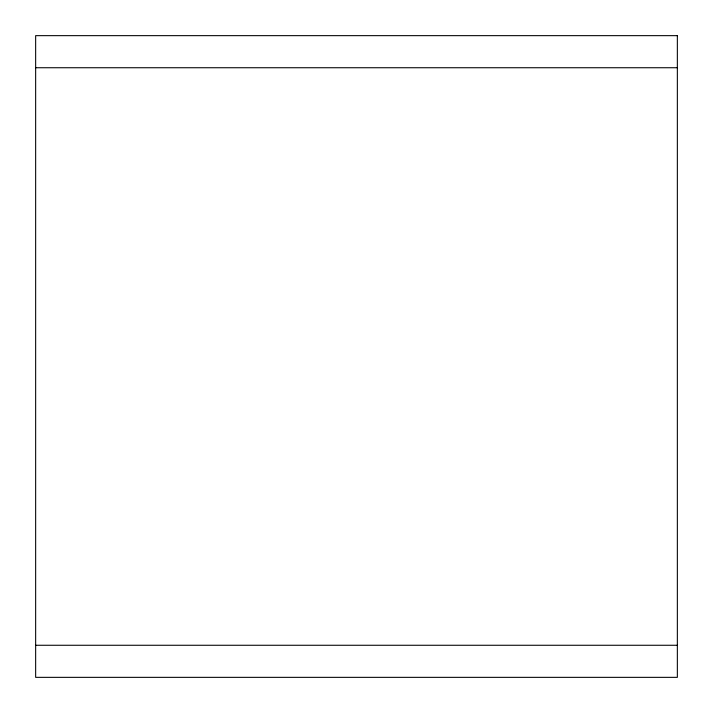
<?xml version="1.0" encoding="UTF-8"?>
<svg xmlns="http://www.w3.org/2000/svg" width="713" height="713" viewBox="0 0 713 713"><rect width="100%" height="100%" fill="white"/><g stroke="black" fill="none" stroke-linecap="round" stroke-linejoin="round"><path stroke-width="1.07" d="M35.65 67.735L677.35 67.735M35.65 645.265L677.35 645.265M677.35 35.65L35.65 35.65L35.65 677.35L677.35 677.35L677.35 35.65"/></g></svg>
